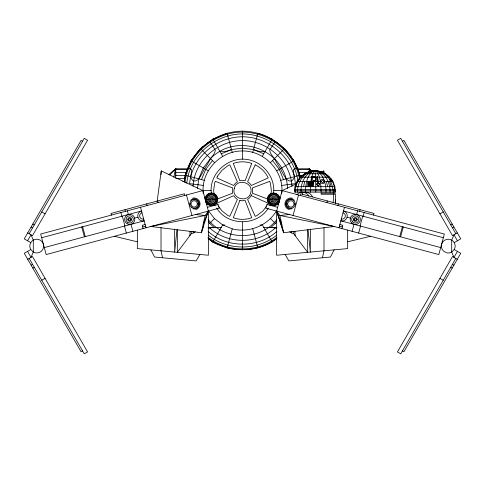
<?xml version="1.0" encoding="UTF-8"?>
<svg xmlns="http://www.w3.org/2000/svg" width="485" height="485" viewBox="0 0 485 485"><rect width="100%" height="100%" fill="white"/><g stroke="black" fill="none" stroke-linecap="round" stroke-linejoin="round"><path stroke-width="0.73" d="M310.345 229.041L310.345 252.091L308.054 229.896M335.529 203.391L335.529 201.136A9.009 7.996 -90 0 0 335.462 199.959M314.51 180.905L314.547 181.566M314.541 177.195L315.686 177.395A2.298 1.849 -6.8 0 1 315.686 180.608L313.947 180.869L312.922 180.432A2.298 1.849 -6.8 0 1 313.395 177.492L314.577 176.849L314.613 177.158M310.497 192.127C310.77 185.264 310.503 177.874 313.759 171.623L314.935 170.896C321.507 171.114 328.151 174.236 331.704 179.917M312.74 186.373L312.831 182.063L311.528 182.063L311.182 186.179L312.74 186.373L312.831 182.063M313.207 186.677L313.377 180.693M305.465 192.127C305.683 184.955 306.429 176.455 312.425 171.623C319.263 169.556 327.054 173.666 330.922 179.365L331.328 179.05L332.91 181.257L332.51 181.566L334.426 186.677L334.953 192.127M161.056 174.63L161.238 170.914L202.863 190.587L211.084 190.587C210.714 170.684 231.503 154.727 250.63 160.238C264.865 164.094 275.541 178.747 273.528 193.539M189.853 235.692L190.078 231.309M313.583 177.419L313.619 176.849L313.662 177.158M193.757 231.527L193.667 232.873L191.351 233.703L177.334 252.339L177.334 229.932M301.082 192.127C300.118 178.838 311.152 164.518 324.914 173.763M309.879 185.882L309.794 184.73L309.024 184.73L308.896 185.694L309.879 185.882L309.794 184.73M310.091 183.33L310.006 182.172L309.357 182.172L309.23 183.142L310.091 183.33L310.006 182.172M310.157 186.179L310.115 184.427L308.763 184.427L308.557 185.991L310.157 186.179L310.115 184.427M310.37 183.627L310.327 181.875L309.097 181.875L308.89 183.439L310.37 183.627L310.327 181.875M311.224 186.373L311.528 182.063M297.638 192.127C296.747 180.456 307.435 167.719 319.742 171.623C332.607 175.752 334.377 190.993 333.122 202.487M309.351 171.896L309.6 169.071L296.923 169.071M295.377 192.127C294.353 179.05 308.878 166.458 321.331 172.545M330.055 192.127C330.346 182.96 325.235 171.52 314.935 170.896C303.695 170.817 293.977 180.899 294.443 192.127L335.42 192.127L334.88 186.677L332.916 181.566L323.537 181.566A1.061 1.061 0 0 1 321.949 182.487A1.061 1.061 0 0 1 321.949 180.65A1.061 1.061 0 0 1 323.537 181.566M176.946 229.896L174.655 252.091L174.655 229.041M308.163 186.677L308.83 181.566M308.727 186.179L308.763 184.427M309.06 183.627L309.097 181.875M309.066 185.882L309.024 184.73M309.4 183.33L309.357 182.172M184.233 181.796C187.295 153.351 214.267 131.217 242.5 131.156C269.363 131.29 294.668 150.956 300.191 177.401M184.294 181.802L185.161 175.218L191.09 160.905L200.523 148.61L202.639 146.949M185.021 182.651C187.695 154.333 214.437 132.102 242.5 132.059C269.369 132.175 294.941 152.314 299.506 179.044M186.816 183.251C189.247 155.697 215.207 133.963 242.5 133.933C269.023 134.018 294.389 154.436 297.893 181.057M193.048 186.27C194.291 161.075 217.565 140.529 242.5 140.565C267.435 140.529 290.709 161.075 291.952 186.27M197.498 188.386L198.753 178.862L203.282 167.937L210.478 158.559A20.176 5.747 -37.5 0 0 214.891 149.259L209.696 141.493L205.828 144.5M281.749 193.515C284.301 171.375 264.598 150.708 242.5 150.95C220.402 150.708 200.699 171.375 203.251 193.515M270.976 193.576L271.37 190.587L270.387 183.112L269.666 181.366L252.345 187.95L252.691 190.587L252.345 193.224L267.587 199.014M157.134 201.402L161.238 170.914M307.666 229.932L307.666 252.339L293.649 233.703L293.952 231.448M306.944 186.677L307.733 181.566M311.037 181.566L311.703 176.849L315.541 176.849L315.577 177.158L317.548 176.849L318.039 183.094M173.83 177.237L175.4 169.071L188.077 169.071M303.58 186.677L304.695 181.566M309.121 171.284L309.6 169.071L297.111 169.095M322.428 257.777L323.986 250.812L323.986 227.532M315.668 177.358L315.596 177.674L315.559 177.358M317.548 176.849L318.033 181.566M276.905 238.45C263.088 249.442 244.022 251.8 227.119 247.987L232.242 228.865L222.682 224.907L214.473 218.608L208.629 210.987M252.758 152.302L257.881 133.181M293.043 215.485L298.536 194.982M300.179 195.419L300.621 193.776L374.008 213.442L373.571 215.085M326.872 202.572L327.308 200.929M337.899 205.525L338.336 203.888M338.979 227.792L344.471 207.289M341.901 228.574L342.78 225.295L339.858 224.513M352.098 231.309L353.965 224.337M356.602 214.497L357.597 210.805M359.609 211.345L360.052 209.702M360.052 225.968L362.689 216.122M358.664 233.067L360.531 226.095M363.168 216.255L364.156 212.563M399.737 236.601L402.374 226.756M400.616 236.838L403.253 226.992M203.391 226.374L201.336 232.751L150.841 226.501L205.137 215.467L208.362 211.09L202.863 190.587L40.667 234.043L46.166 254.552L219.226 208.18L218.22 204.421L207.356 207.331M137.34 230.12L137.34 248.593L208.362 255.243L208.362 211.09L201.336 232.751L205.137 215.467L195.576 214.515M295.438 186.677L297.117 182.208M203.239 224.112L208.362 211.09M30.779 242.633L30.088 244.294A6.899 6.899 0 0 0 30.779 249.532L33.301 252.061L34.968 252.746A6.899 6.899 0 0 0 43.414 247.871A6.899 6.899 0 0 0 38.539 239.42C35.587 238.644 32.319 240.002 30.779 242.633L24.25 238.862L81.092 140.414L82.559 141.262M201.487 179.595L205.725 169.356L212.472 160.559M266.586 206.216L262.912 210.999L256.935 215.589L255.189 216.31L247.592 199.408L249.702 197.789L251.836 194.449M267.502 205.022L268.229 203.27L251.327 195.679M269.969 205.664L270.497 204.397M279.384 200.838A5.941 5.941 0 0 1 269.442 203.5A5.941 5.941 0 0 1 272.109 193.557A5.941 5.941 0 0 1 279.384 200.838L278.79 202.269L278.238 201.954M454.221 249.532L454.912 247.871A6.899 6.899 0 0 0 454.221 242.633C452.681 240.002 449.413 238.644 446.461 239.42A6.899 6.899 0 0 0 443.369 250.963L446.461 252.746A6.899 6.899 0 0 0 451.699 252.061L454.221 249.532L460.75 253.303L403.908 351.752L402.441 350.904M318.196 185.531L318.372 186.677M292 231.539L291.333 232.873L293.649 233.703M283.446 147.779L284.495 148.586L293.965 160.868A19.006 1.006 67.5 0 1 296.262 168.307L296.105 168.38M334.129 249.86L330.449 257.026L288.896 260.918L285.095 254.455M29.173 233.74L84.257 138.322L87.567 140.232L32.477 235.649L27.7 232.891M27.56 240.778L31.01 234.801L33.301 240.105M276.28 238.85C258.226 252.552 232.382 252.715 212.788 242.051L222.682 224.907L224.87 225.034M262.318 156.261L272.212 139.116M457.44 251.388L453.99 257.365L451.699 252.061L451.699 240.105L453.99 234.801L457.44 240.778M455.827 258.426L400.743 353.844L397.433 351.934L452.523 256.517L457.3 259.275M199.905 254.455L196.104 260.918L154.551 257.026L150.871 249.86M276.741 228.174L270.939 227.374L275.328 223.415L276.595 221.542M297.754 181.014C301.676 174.188 310.127 169.489 317.984 171.502M268.35 208.065C257.311 226.265 227.689 226.265 216.649 208.065M232.242 228.865C248.902 233.2 267.538 225.828 276.371 210.987M276.771 219.675C260.433 240.845 224.567 240.845 208.229 219.675M188.895 168.38L188.744 168.319A19.006 1.006 -67.5 0 1 191.035 160.868L200.505 148.586L212.818 139.177L227.138 133.248M169.756 175.055L175.4 169.071L187.889 169.095M208.259 228.174L214.061 227.374L209.672 223.415L214.473 218.608M270.527 162.56L284.519 148.562M168.61 174.667L175.4 169.071L177.577 169.501L175.4 169.071L175.843 174.097M329.461 179.365L331.328 179.05M329.921 179.789L331.455 179.48L332.419 180.826L332.019 181.141L330.8 181.141L329.921 179.789L331.455 179.48M330.8 181.141L332.419 180.826M330.903 181.566L332.91 181.257M287.502 188.386C286.362 149.786 237.462 131.217 210.478 158.559A22.856 7.784 -52.5 0 1 204.5 168.647A22.856 7.784 -67.5 0 1 198.753 178.862A41.389 11.792 -82.5 0 1 193.757 180.887A42.462 9.688 -82.5 0 1 190.52 176.655A17.642 3.013 -67.5 0 0 190.611 169.089L188.744 168.319M275.286 227.938C257.541 244.464 227.459 244.464 209.714 227.938M276.911 231.43C258.153 248.356 226.847 248.356 208.089 231.43M276.692 235.14C257.693 250.933 227.307 250.933 208.308 235.14M276.959 237.28C257.62 252.715 227.38 252.715 208.041 237.28M195.303 231.66L193.667 232.873L193 231.539M30.779 249.532L24.25 253.303L81.092 351.752L82.559 350.904M27.7 259.275L32.477 256.517L87.567 351.934L84.257 353.844L29.173 258.426M31.095 265.162L32.568 264.307M32.792 268.102L34.265 267.253M41.765 280.239L45.075 278.329M206.762 201.954L206.21 202.269L205.616 200.838M210.435 199.826L212.272 198.765M215.952 196.643L216.504 196.328M276.826 170.768L293.965 160.868M402.441 141.262L403.908 140.414L460.75 238.862L454.221 242.633M439.925 213.837L443.235 211.927M450.735 224.913L452.208 224.064M452.432 227.859L453.905 227.004M457.3 232.891L452.523 235.649L397.433 140.232L400.743 138.322L455.827 233.74M308.205 172.545C320.9 165.349 326.569 182.512 325.95 192.127M296.462 183.809L282.137 190.587L273.916 190.587M321.028 172.205L323.762 170.914L324.059 173.145M221.269 153.812L231.509 149.568L242.5 148.125L253.491 149.568A12.313 4.195 22.5 0 0 265.143 151.362M296.256 168.319L294.389 169.089A17.642 3.013 67.5 0 0 294.48 176.655L295.395 183.621L281.458 185.458M217.413 199.014L232.654 193.224L232.309 190.587L232.654 187.95L215.334 181.366L214.612 183.112L213.63 190.587L214.024 193.576M150.259 226.659L151.332 226.283M41.655 237.735L141.517 210.975A5.093 5.093 0 0 0 137.916 217.219L134.636 218.098M204.791 197.759L205.779 197.498M204.815 197.868L206.095 197.522M280.785 180.323L299.9 175.2C294.043 155.145 277.984 138.989 257.862 133.248M206.41 203.809L207.538 203.506M206.44 203.912L207.428 203.645M44.293 247.58L144.154 220.82A5.093 5.093 0 0 1 137.916 217.219M145.142 224.513L142.22 225.295L143.099 228.574M142.657 226.938L145.579 226.155M347.66 241.803L370.625 236.274M311.655 171.247L309.6 169.071L307.429 169.544L309.6 169.071L312.431 171.405M311.6 171.502L314.935 170.896L316.184 171.26M347.66 230.12L347.66 248.593L276.638 255.243L276.638 211.09L279.863 215.467L334.159 226.501L283.664 232.751L276.638 211.09L282.137 190.587L444.333 234.043L438.834 254.552L265.774 208.18L266.78 204.421L277.644 207.331M289.424 214.515L279.863 215.467L283.664 232.751L276.638 211.09L281.761 224.112M260.13 225.034L262.318 224.907L272.212 242.051M150.841 226.501L153.09 226.495M312.225 171.26L317.645 171.26M309.515 171.623L320.355 171.623M185.276 175.4L175.503 175.4L175.849 175.885L175.534 172.357L186.458 172.357M298.542 172.357L309.466 172.357M304.477 173.763L325.387 173.763M299.724 175.4L302.731 175.4M300.191 177.158L329.679 177.158M176.2 178.444L184.997 178.444M311 181.257L315.68 181.257L315.832 192.127M318.105 181.257L315.717 181.566L315.65 176.849M182.76 181.481L184.221 181.481M296.947 181.566L321.416 181.566M309.266 182.063L310.497 182.063M311.57 182.251L312.88 182.251M309.527 182.36L310.176 182.36M309.23 183.142L309.921 183.142M308.89 183.439L310.2 183.439M308.496 184.124L310.824 184.124M308.933 184.621L310.285 184.621M309.194 184.918L309.963 184.918M308.896 185.694L309.709 185.694M308.557 185.991L309.988 185.991M311.182 186.179L312.698 186.179M294.989 186.677L334.88 186.677M294.716 189.399L335.147 189.399M294.583 190.757L335.28 190.757M335.42 193.188L321.1 193.188L321.1 194.249L335.42 194.249L335.42 203.33M206.258 199.299L210.296 199.299M212.418 199.299A1.061 1.061 0 0 0 210.823 198.377A1.061 1.061 0 0 0 210.823 200.22A1.061 1.061 0 0 0 212.418 199.299L216.449 199.299A5.093 5.093 0 0 1 208.805 203.712A5.093 5.093 0 0 1 208.805 194.885A5.093 5.093 0 0 1 216.449 199.299M268.551 199.299L272.582 199.299M274.704 199.299A1.061 1.061 0 0 0 273.116 198.377A1.061 1.061 0 0 0 273.116 200.22A1.061 1.061 0 0 0 274.704 199.299L278.742 199.299M189.78 203.912L190.944 203.912M197.316 203.912L199.226 203.912M285.774 203.912L287.684 203.912M294.055 203.912L295.219 203.912A4.353 4.353 0 0 0 288.696 200.147A4.353 4.353 0 0 0 288.696 207.683A4.353 4.353 0 0 0 295.219 203.912M127.804 219.414L128.652 219.414M130.774 219.414A1.061 1.061 0 0 1 129.186 220.335A1.061 1.061 0 0 1 129.186 218.499A1.061 1.061 0 0 1 130.774 219.414L131.623 219.414A1.91 1.91 0 0 1 128.761 221.069A1.91 1.91 0 0 1 128.761 217.759A1.91 1.91 0 0 1 131.623 219.414M353.377 219.414L354.226 219.414M356.348 219.414L357.196 219.414M207.998 227.374L221.257 227.374M263.743 227.374L277.002 227.374M331.91 226.495L334.159 226.501M203.542 185.458L189.605 183.621C191.914 157.443 216.571 136.8 242.5 136.77C266.289 136.903 288.193 153.715 294.48 176.655A42.462 9.688 82.5 0 1 291.242 180.887A41.389 11.792 82.5 0 1 286.247 178.862A22.856 7.784 67.5 0 1 280.5 168.647A22.856 7.784 52.5 0 1 274.522 158.559A20.176 5.747 37.5 0 1 270.109 149.259L275.304 141.493L280.197 145.288M114.375 236.274L137.34 241.803M443.345 237.735L343.483 210.975A5.093 5.093 0 0 1 347.084 217.219L350.364 218.098M279.221 197.498L280.209 197.759M278.905 197.522L280.185 197.868M185.1 175.2L204.215 180.323M277.462 203.506L278.59 203.809M277.572 203.645L278.56 203.912M440.707 247.58L340.846 220.82A5.093 5.093 0 0 0 347.084 217.219M339.421 226.155L342.343 226.938M333.668 226.283L334.741 226.659M253.491 149.568L263.731 153.812M227.138 247.92L212.818 241.991L208.72 238.85M315.577 177.158L314.935 170.896L316.566 171.623C320.9 177.419 320.803 185.203 321.1 192.127M452.432 264.307L453.905 265.162M450.735 267.253L452.208 268.102M439.925 278.329L443.235 280.239M268.496 196.328L269.048 196.643M272.728 198.765L274.565 199.826M191.035 160.868L208.174 170.768M41.765 211.927L45.075 213.837M32.792 224.064L34.265 224.913M31.095 227.004L32.568 227.859M314.935 170.896L316.105 171.623M289.697 231.66L291.333 232.873L291.242 231.527M208.095 238.45L212.788 242.051M325.423 174.188L328.497 176.734M200.481 148.562L214.473 162.56M270.527 218.608L275.328 223.415M272.528 160.559L279.275 169.356L283.513 179.595M218.414 206.216L222.088 210.999L228.065 215.589L229.811 216.31L237.407 199.408L235.298 197.789L233.673 195.679L216.771 203.27L217.498 205.022M331.049 179.789L332.019 181.141M208.404 221.542L209.672 223.415M330.327 179.48L331.207 180.826M329.867 179.05L331.303 181.257M212.788 139.116L222.682 156.261M27.56 251.388L31.01 257.365L33.301 252.061L33.301 239.954M214.503 204.397L215.031 205.664M329.551 181.566L331.146 186.677M227.119 133.181L232.242 152.302M252.758 228.865L257.881 247.987M186.464 194.982L191.957 215.485M184.821 195.419L184.379 193.776L110.992 213.442L111.429 215.085M157.692 200.929L158.128 202.572M146.688 203.882L147.125 205.519M140.529 207.289L146.021 227.792M127.403 210.805L128.398 214.497M131.035 224.337L132.902 231.309M124.948 209.702L125.391 211.345M122.311 216.122L124.948 225.968M120.844 212.563L121.832 216.255M124.469 226.095L126.336 233.067M82.626 226.756L85.263 236.601M81.747 226.992L84.384 236.838M326.405 181.566L327.66 186.677M162.572 257.777L161.014 250.812L161.014 227.532M175.4 169.071L175.879 171.284M309.6 169.071L310.176 172.042M191.048 231.448L191.351 233.703M299.839 175.218L300.13 177.413M211.084 190.587L211.472 193.539M311.703 176.849L311.74 177.158M175.503 175.4L175.752 178.219M294.922 231.309L295.147 235.692M323.762 170.914L323.871 173.145M315.541 176.849L315.68 181.257M302.331 192.127L302.331 194.843M242.5 131.156L242.5 159.165M242.5 222.003L242.5 250.011M342.986 212.824A3.183 3.183 0 0 1 345.241 216.722A3.183 3.183 0 0 1 341.337 218.977M279.16 202.481A6.366 6.366 0 0 1 268.769 203.391A6.366 6.366 0 0 1 271.467 193.315A6.366 6.366 0 0 1 280.015 199.299M292.188 208.835A5.093 5.093 0 0 1 285.95 202.597A5.093 5.093 0 0 1 294.474 200.311M289.333 209.653A5.941 5.941 0 0 1 285.125 202.372A5.941 5.941 0 0 1 292.406 198.171M296.674 194.764A9.009 7.996 -90 0 1 308.878 195.97M304.077 192.26A9.009 7.996 90 0 1 312.388 196.631M320.633 182.633A2.128 2.128 0 0 1 322.107 179.468A2.128 2.128 0 0 1 324.574 181.936A2.128 2.128 0 0 1 321.409 183.415M318.451 185.512A1.309 1.206 24.5 0 0 318.118 183.094L317.784 183.112A1.309 1.206 24.5 0 0 316.869 184.555M318.118 185.531A1.309 1.206 24.5 0 1 316.996 184.858M231.509 149.568A12.313 4.195 -22.5 0 1 219.857 151.362M214.412 138.752A30.943 1.94 -22.5 0 1 212.818 139.177M143.663 218.977A3.183 3.183 0 0 1 139.759 216.722A3.183 3.183 0 0 1 142.014 212.824M204.985 199.299A6.366 6.366 0 0 1 213.533 193.315A6.366 6.366 0 0 1 216.231 203.391A6.366 6.366 0 0 1 205.84 202.481M190.526 200.311A5.093 5.093 0 0 1 199.05 202.597A5.093 5.093 0 0 1 192.812 208.835M192.593 198.171A5.941 5.941 0 0 1 199.875 202.372A5.941 5.941 0 0 1 195.667 209.653M272.182 139.177A30.943 1.94 22.5 0 1 270.588 138.752M234.297 188.386C231.078 198.814 248.278 203.427 250.703 192.781C253.922 182.354 236.722 177.74 234.297 188.386M251.721 163.421L245.137 180.741L242.5 180.396L239.863 180.741L233.279 163.421C239.099 161.281 245.901 161.281 251.721 163.421M239.863 200.426L233.279 217.747C239.099 219.893 245.901 219.893 251.721 217.747L245.137 200.426L242.5 200.772L239.863 200.426M217.498 176.146L216.771 177.898L233.673 185.488L235.298 183.379L237.407 181.76L229.811 164.858L228.065 165.579L222.088 170.168L217.498 176.146M255.189 164.858L247.592 181.76L249.702 183.379L251.327 185.488L268.229 177.898C265.628 172.266 260.815 167.458 255.189 164.858M318.202 182.9L317.869 182.924A1.309 1.206 24.5 0 0 318.202 185.343L318.536 185.325A1.309 1.206 24.5 0 0 318.202 182.9M270.042 202.9A5.093 5.093 0 0 0 278.566 200.614A5.093 5.093 0 0 0 272.327 194.376A5.093 5.093 0 0 0 270.042 202.9M271.467 203.069A4.353 4.353 0 0 0 277.996 199.299A4.353 4.353 0 0 0 271.467 195.528A4.353 4.353 0 0 0 271.467 203.069M271.394 201.548A3.183 3.183 0 0 0 276.723 200.123A3.183 3.183 0 0 0 272.819 196.225A3.183 3.183 0 0 0 271.394 201.548M353.935 220.766A1.91 1.91 0 0 0 357.13 219.911A1.91 1.91 0 0 0 354.79 217.571A1.91 1.91 0 0 0 353.935 220.766M272.582 201.136A2.122 2.122 0 0 0 275.771 199.299A2.122 2.122 0 0 0 272.582 197.462A2.122 2.122 0 0 0 272.582 201.136M351.686 223.021A5.093 5.093 0 0 0 360.209 220.736A5.093 5.093 0 0 0 353.965 214.497A5.093 5.093 0 0 0 351.686 223.021M352.734 221.966A3.607 3.607 0 0 0 358.773 220.348A3.607 3.607 0 0 0 354.353 215.928A3.607 3.607 0 0 0 352.734 221.966M354.535 220.166A1.061 1.061 0 0 0 356.311 219.693A1.061 1.061 0 0 0 355.014 218.389A1.061 1.061 0 0 0 354.535 220.166M288.617 206.167A3.183 3.183 0 0 0 293.946 204.737A3.183 3.183 0 0 0 290.048 200.838A3.183 3.183 0 0 0 288.617 206.167M209.102 201.548A3.183 3.183 0 0 0 214.431 200.123A3.183 3.183 0 0 0 210.532 196.225A3.183 3.183 0 0 0 209.102 201.548M209.18 203.069A4.353 4.353 0 0 0 215.704 199.299A4.353 4.353 0 0 0 209.18 195.528A4.353 4.353 0 0 0 209.18 203.069M208.38 204.446A5.941 5.941 0 0 0 217.298 199.299A5.941 5.941 0 0 0 208.38 194.152A5.941 5.941 0 0 0 208.38 204.446M210.296 201.136A2.122 2.122 0 0 0 213.479 199.299A2.122 2.122 0 0 0 210.296 197.462A2.122 2.122 0 0 0 210.296 201.136M127.167 223.827A5.093 5.093 0 0 0 134.812 219.414A5.093 5.093 0 0 0 127.167 215A5.093 5.093 0 0 0 127.167 223.827M127.907 222.542A3.607 3.607 0 0 0 133.32 219.414A3.607 3.607 0 0 0 127.907 216.292A3.607 3.607 0 0 0 127.907 222.542M191.878 206.167A3.183 3.183 0 0 0 197.207 204.737A3.183 3.183 0 0 0 193.309 200.838A3.183 3.183 0 0 0 191.878 206.167M191.957 207.683A4.353 4.353 0 0 0 198.48 203.912A4.353 4.353 0 0 0 191.957 200.147A4.353 4.353 0 0 0 191.957 207.683"/></g></svg>
